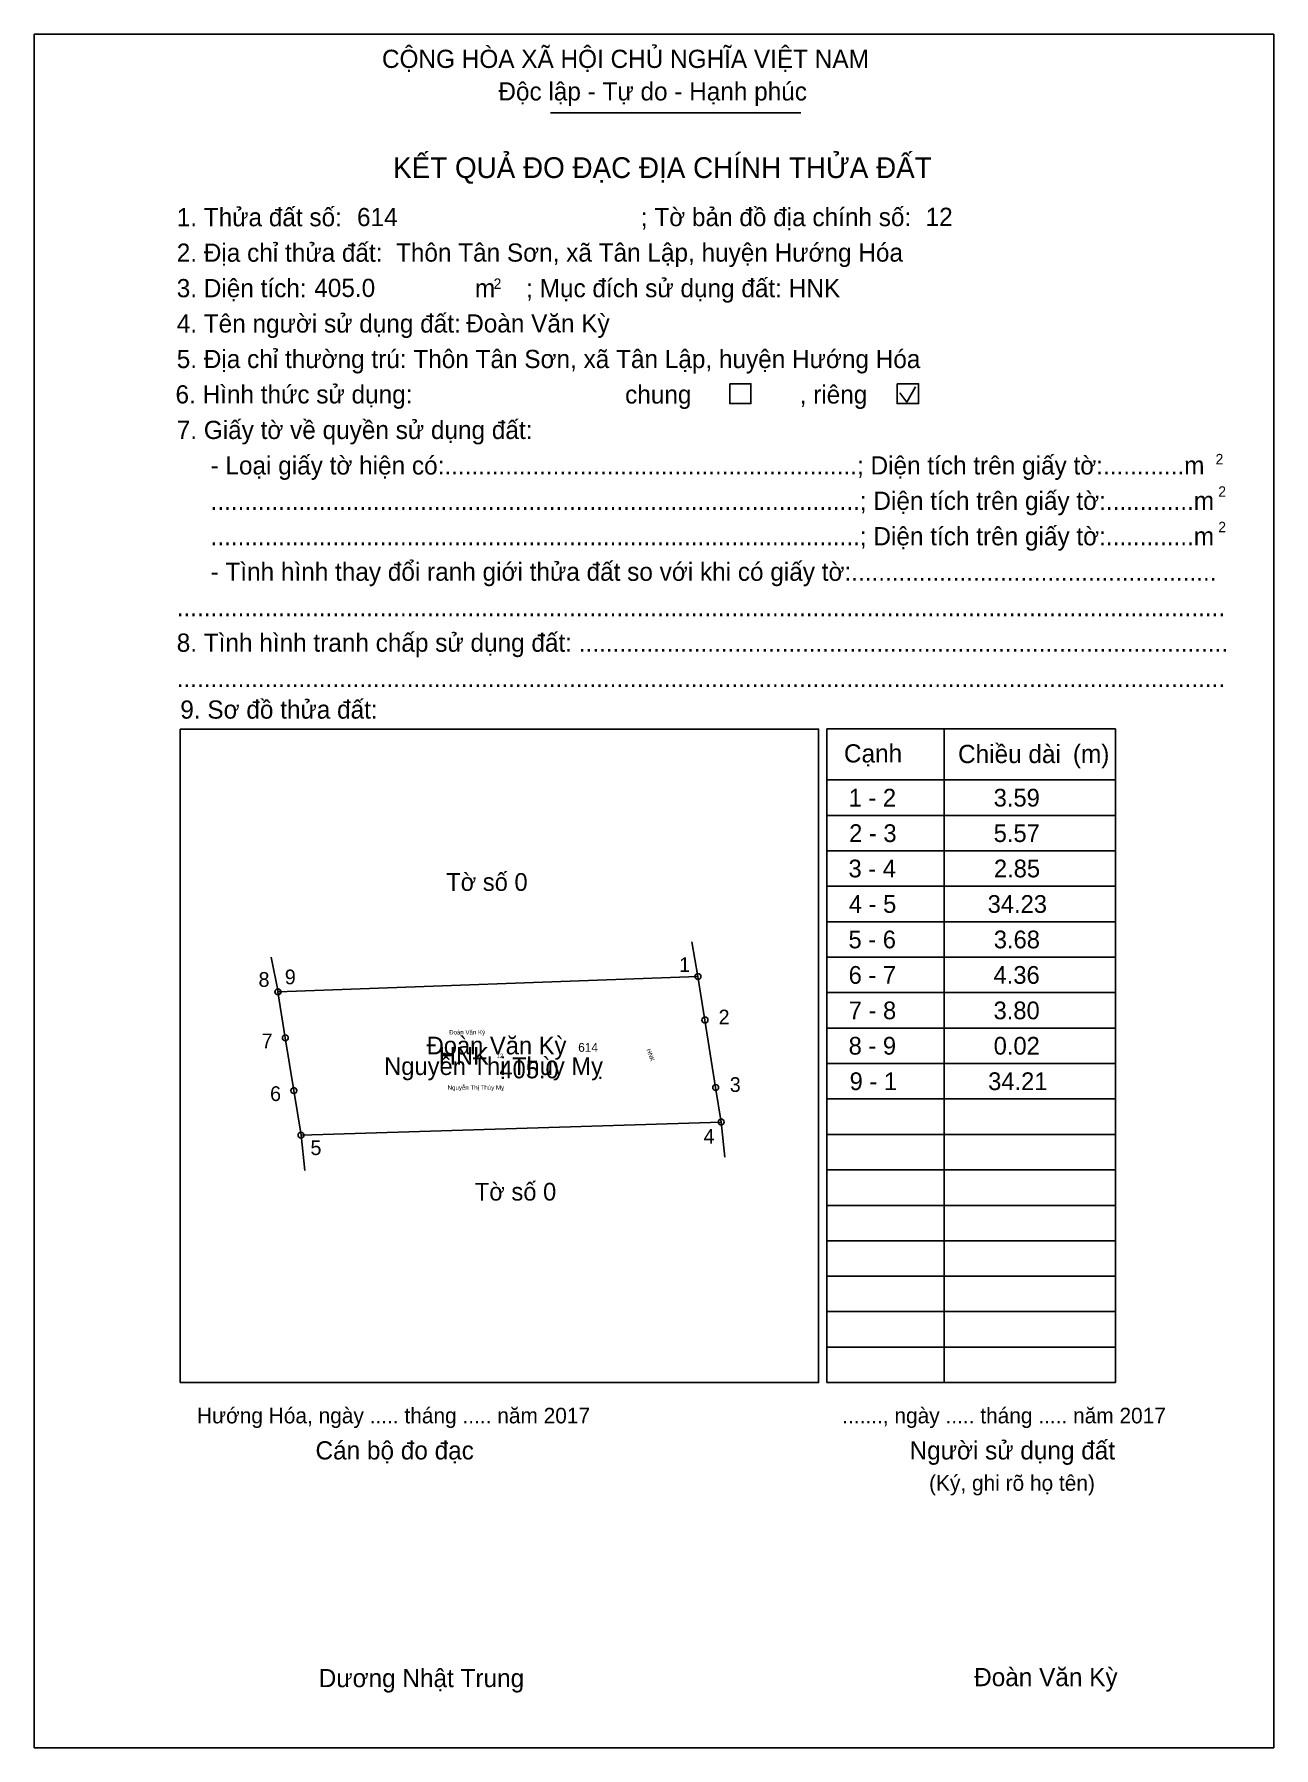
# Model space of a CAD drawing. Extents: x 548056 to 548157, y 1837663 to 1837803.
import ezdxf

# ---------------------------------------------------------------- set-up
doc = ezdxf.new("R2010")
doc.units = 0
for name, color, linetype in [('Level 1', 7, 'Continuous'), ('Level 10', 7, 'Continuous'), ('Level 11', 7, 'Continuous'), ('Level 13', 7, 'Continuous'), ('Level 15', 7, 'Continuous'), ('Level 18', 7, 'Continuous'), ('Level 19', 7, 'Continuous'), ('Level 2', 7, 'Continuous'), ('Level 21', 7, 'Continuous'), ('Level 27', 7, 'Continuous'), ('Level 36', 7, 'Continuous'), ('Level 48', 7, 'Continuous'), ('Level 50', 7, 'Continuous'), ('Level 52', 7, 'Continuous'), ('Level 6', 7, 'Continuous'), ('Level 9', 7, 'Continuous')]:
    doc.layers.add(name, color=color, linetype=linetype)

msp = doc.modelspace()

# ---------------------------------------------------------------- linework, layer by layer
at = {"layer": 'Level 1'}
for p, q in [((548055.59, 1837802.7), (548055.59, 1837802.7)), ((548097.62, 1837796.3), (548118.02, 1837796.3)), ((548126.08, 1837773.49), (548126.65, 1837772.74)), ((548126.65, 1837772.74), (548127.35, 1837773.99)), ((548067.48, 1837746.1), (548067.48, 1837746.1)), ((548143.64, 1837746.12), (548120.13, 1837746.12)), ((548120.13, 1837746.12), (548120.13, 1837692.86)), ((548129.69, 1837746.12), (548129.69, 1837692.86)), ((548143.64, 1837692.86), (548143.64, 1837746.12)), ((548120.13, 1837741.96), (548136.29, 1837741.96)), ((548136.29, 1837741.96), (548143.64, 1837741.96)), ((548120.13, 1837739.07), (548136.29, 1837739.07)), ((548136.29, 1837739.07), (548143.64, 1837739.07)), ((548120.13, 1837736.18), (548136.29, 1837736.18)), ((548136.29, 1837736.18), (548143.64, 1837736.18)), ((548120.13, 1837733.29), (548136.29, 1837733.29)), ((548136.29, 1837733.29), (548143.64, 1837733.29)), ((548120.13, 1837730.41), (548136.29, 1837730.41)), ((548136.29, 1837730.41), (548143.64, 1837730.41)), ((548120.13, 1837727.52), (548136.29, 1837727.52)), ((548136.29, 1837727.52), (548143.64, 1837727.52)), ((548120.13, 1837724.63), (548136.29, 1837724.63)), ((548136.29, 1837724.63), (548143.64, 1837724.63)), ((548120.13, 1837721.74), (548136.29, 1837721.74)), ((548136.29, 1837721.74), (548143.64, 1837721.74)), ((548120.13, 1837718.85), (548136.29, 1837718.85)), ((548136.29, 1837718.85), (548143.64, 1837718.85)), ((548120.13, 1837715.97), (548136.29, 1837715.97)), ((548136.29, 1837715.97), (548143.64, 1837715.97)), ((548120.13, 1837713.08), (548136.29, 1837713.08)), ((548136.29, 1837713.08), (548143.64, 1837713.08)), ((548120.13, 1837710.19), (548136.29, 1837710.19)), ((548136.29, 1837710.19), (548143.64, 1837710.19)), ((548120.13, 1837707.3), (548136.29, 1837707.3)), ((548136.29, 1837707.3), (548143.64, 1837707.3)), ((548120.13, 1837704.41), (548136.29, 1837704.41)), ((548136.29, 1837704.41), (548143.64, 1837704.41)), ((548120.13, 1837701.53), (548136.29, 1837701.53)), ((548136.29, 1837701.53), (548143.64, 1837701.53)), ((548120.13, 1837698.64), (548136.29, 1837698.64)), ((548136.29, 1837698.64), (548143.64, 1837698.64)), ((548120.13, 1837695.75), (548136.29, 1837695.75)), ((548136.29, 1837695.75), (548143.64, 1837695.75)), ((548143.64, 1837692.86), (548143.64, 1837693.38)), ((548119.46, 1837692.86), (548119.46, 1837692.86)), ((548120.13, 1837692.86), (548143.64, 1837692.86)), ((548156.51, 1837663.12), (548156.51, 1837663.12))]:
    msp.add_line(p, q, dxfattribs=at)
msp.add_lwpolyline([(548067.48, 1837746.1), (548119.46, 1837746.1), (548119.46, 1837692.86), (548067.48, 1837692.86)], close=True, dxfattribs=at)
at = {"layer": 'Level 10'}
msp.add_lwpolyline([(548075.44, 1837724.7), (548109.63, 1837725.94), (548110.2, 1837722.4), (548111.07, 1837716.9), (548111.52, 1837714.09), (548077.31, 1837713.02), (548076.72, 1837716.65), (548076.03, 1837720.95), (548075.42, 1837724.7)], close=True, dxfattribs=at)
at = {"layer": 'Level 11'}
for centre in [(548109.63, 1837725.94), (548075.42, 1837724.7), (548075.44, 1837724.7), (548075.44, 1837724.7), (548110.2, 1837722.4), (548076.03, 1837720.95), (548111.07, 1837716.9), (548076.72, 1837716.65), (548111.52, 1837714.09), (548077.31, 1837713.02)]:
    msp.add_circle(centre, 0.241, dxfattribs=at)
at = {"layer": 'Level 2'}
msp.add_lwpolyline([(548055.59, 1837802.7), (548156.51, 1837802.7), (548156.51, 1837663.12), (548055.59, 1837663.12)], close=True, dxfattribs=at)
at = {"layer": 'Level 27'}
for p, q in [((548109.63, 1837725.94), (548109.13, 1837728.78)), ((548075.44, 1837724.7), (548074.88, 1837727.53)), ((548077.31, 1837713.02), (548077.61, 1837710.15)), ((548111.52, 1837714.09), (548111.82, 1837711.22))]:
    msp.add_line(p, q, dxfattribs=at)
at = {"layer": 'Level 50'}
for points in [[(548112.22, 1837774.23), (548113.95, 1837774.23), (548113.95, 1837772.62), (548112.22, 1837772.62)], [(548125.85, 1837774.23), (548127.59, 1837774.23), (548127.59, 1837772.62), (548125.85, 1837772.62)]]:
    msp.add_lwpolyline(points, close=True, dxfattribs=at)

# ---------------------------------------------------------------- texts
at = {"layer": 'Level 1'}
for s, height, p in [('CỘNG HÒA XÃ HỘI CHỦ NGHĨA VIỆT NAM', 1.4824, (548083.9, 1837799.96)), ('Độc lập - Tự do - Hạnh phúc', 1.4824, (548093.38, 1837797.31)), ('KẾT QUẢ ĐO ĐẠC ĐỊA CHÍNH THỬA ĐẤT', 1.6944, (548084.81, 1837790.99)), ('1. Thửa đất số:', 1.4824, (548067.19, 1837787.06)), ('; Tờ bản đồ địa chính số:', 1.4824, (548104.98, 1837787.07)), ('2. Địa chỉ thửa đất:', 1.4824, (548067.19, 1837784.17)), ('3. Diện tích:', 1.4824, (548067.19, 1837781.28)), ('2', 0.847, (548092.99, 1837781.96)), ('; Mục đích sử dụng đất: HNK', 1.4825, (548095.64, 1837781.28)), ('m', 1.48, (548091.47, 1837781.28)), ('4. Tên người sử dụng đất:', 1.4824, (548067.19, 1837778.4)), ('5. Địa chỉ thường trú: Thôn Tân Sơn, xã Tân Lập, huyện Hướng Hóa', 1.4825, (548067.19, 1837775.51)), ('chung                , riêng', 1.4824, (548103.7, 1837772.62)), ('7. Giấy tờ về quyền sử dụng đất:', 1.4824, (548067.19, 1837769.73)), ('     - Loại giấy tờ hiện có:.............................................................; Diện tích trên giấy tờ:............m', 1.48242, (548067.19, 1837766.84)), ('2', 0.847, (548151.78, 1837767.67)), ('     ................................................................................................; Diện tích trên giấy tờ:.............m', 1.48242, (548067.19, 1837763.96)), ('2', 0.847, (548152, 1837765.03)), ('     ................................................................................................; Diện tích trên giấy tờ:.............m', 1.48242, (548067.19, 1837761.07)), ('2', 0.847, (548152, 1837762.14)), ('     - Tình hình thay đổi ranh giới thửa đất so với khi có giấy tờ:......................................................', 1.48242, (548067.19, 1837758.18)), ('...........................................................................................................................................................', 1.48242, (548067.19, 1837755.29)), ('8. Tình hình tranh chấp sử dụng đất: ................................................................................................', 1.48242, (548067.19, 1837752.4)), ('...........................................................................................................................................................', 1.48242, (548067.19, 1837749.52)), ('9. Sơ đồ thửa đất:', 1.4824, (548067.48, 1837746.95)), ('Cạnh', 1.482, (548121.52, 1837743.38)), ('Chiều dài', 1.482, (548130.81, 1837743.33)), ('(m)', 1.482, (548140.16, 1837743.35)), ('Hướng Hóa, ngày ..... tháng ..... năm 2017', 1.2707, (548068.84, 1837689.54)), ('......., ngày ..... tháng ..... năm 2017', 1.2707, (548121.38, 1837689.54)), ('Cán bộ đo đạc', 1.4825, (548078.49, 1837686.6)), ('Người sử dụng đất', 1.4824, (548126.86, 1837686.6)), ('(Ký, ghi rõ họ tên)', 1.2707, (548128.45, 1837684.05)), ('Dương Nhật Trung', 1.4825, (548078.75, 1837668.05))]:
    msp.add_text(s, height=height, dxfattribs=at).set_placement(p)
at = {"layer": 'Level 13'}
for s, height, p in [('Đoàn Văn Kỳ', 0.361, (548089.37, 1837721.22)), ('Đoàn Văn Kỳ', 1.444, (548087.54, 1837719.6)), ('HNK', 1.444, (548088.53, 1837718.76)), ('Nguyễn Thị Thùy Mỵ', 1.444, (548084.08, 1837717.92)), ('405.0', 1.444, (548093.46, 1837717.65))]:
    msp.add_text(s, height=height, dxfattribs=at).set_placement(p)
at = {"layer": 'Level 15'}
msp.add_text('Nguyễn Thị Thùy Mỵ', height=0.361, dxfattribs=at).set_placement((548089.25, 1837716.72))
at = {"layer": 'Level 18'}
msp.add_text('12', height=0.361, dxfattribs=at).set_placement((548093.22, 1837719.3))
at = {"layer": 'Level 19'}
msp.add_text('HNK', height=0.361, rotation=290, dxfattribs=at).set_placement((548105.43, 1837719.98))
at = {"layer": 'Level 21'}
msp.add_text('614', height=0.722, dxfattribs=at).set_placement((548099.88, 1837719.81))
at = {"layer": 'Level 36'}
for p in [(548089.13, 1837732.92), (548091.46, 1837707.69)]:
    msp.add_text('Tờ số 0', height=1.444, dxfattribs=at).set_placement(p)
at = {"layer": 'Level 48'}
msp.add_text('6. Hình thức sử dụng:', height=1.4825, dxfattribs=at).set_placement((548067.09, 1837772.63))
at = {"layer": 'Level 52'}
for s, p in [('1 - 2', (548121.9, 1837739.79)), ('3.59', (548133.71, 1837739.79)), ('2 - 3', (548121.94, 1837736.9)), ('5.57', (548133.71, 1837736.9)), ('3 - 4', (548121.89, 1837734.02)), ('2.85', (548133.73, 1837734.02)), ('4 - 5', (548121.92, 1837731.13)), ('34.23', (548133.22, 1837731.13)), ('5 - 6', (548121.89, 1837728.24)), ('3.68', (548133.72, 1837728.24)), ('6 - 7', (548121.9, 1837725.35)), ('4.36', (548133.7, 1837725.35)), ('7 - 8', (548121.91, 1837722.46)), ('3.80', (548133.7, 1837722.46)), ('8 - 9', (548121.9, 1837719.58)), ('0.02', (548133.71, 1837719.58)), ('9 - 1', (548121.98, 1837716.69)), ('34.21', (548133.26, 1837716.69))]:
    msp.add_text(s, height=1.444, dxfattribs=at).set_placement(p)
at = {"layer": 'Level 6'}
for s, height, p in [('614', 1.482, (548081.87, 1837787.07)), ('12', 1.482, (548128.17, 1837787.09)), ('Thôn Tân Sơn, xã Tân Lập, huyện Hướng Hóa', 1.4825, (548085.04, 1837784.18)), ('405.0', 1.482, (548078.39, 1837781.3)), ('Đoàn Văn Kỳ', 1.4825, (548090.76, 1837778.41)), ('Đoàn Văn Kỳ', 1.4825, (548132.12, 1837668.13))]:
    msp.add_text(s, height=height, dxfattribs=at).set_placement(p)
at = {"layer": 'Level 9'}
for s, p in [('1', (548108.1, 1837726.31)), ('8', (548073.85, 1837725.1)), ('9', (548075.99, 1837725.31)), ('2', (548111.31, 1837722.04)), ('7', (548074.1, 1837720.1)), ('3', (548112.22, 1837716.54)), ('6', (548074.79, 1837715.8)), ('4', (548110.09, 1837712.33)), ('5', (548078.08, 1837711.4))]:
    msp.add_text(s, height=1.2, dxfattribs=at).set_placement(p)

doc.saveas('drawing.dxf')
